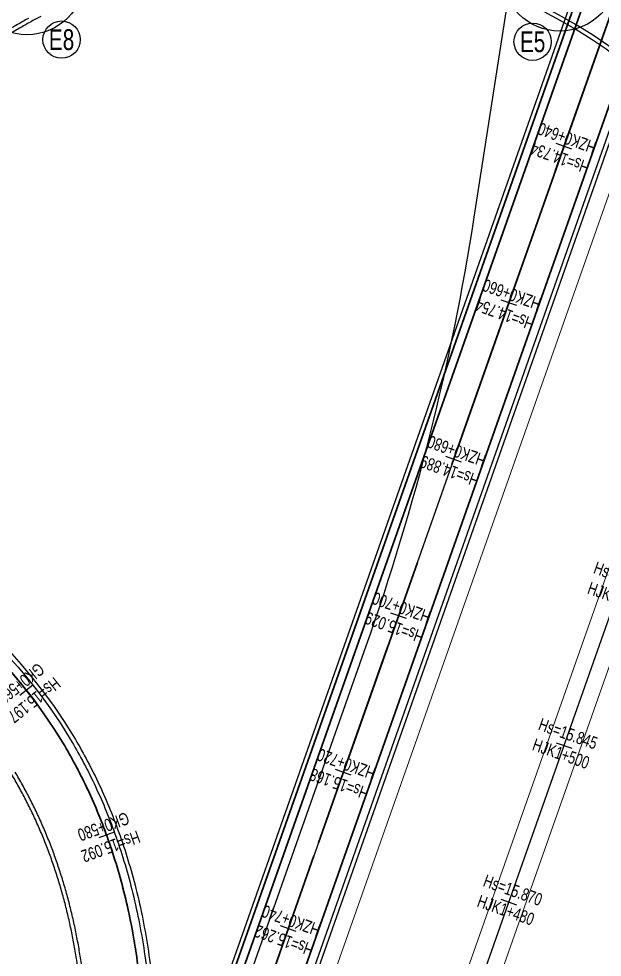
# Model space of a CAD drawing. Extents: x 0 to 558779, y 0 to 2762081.
# Drawn here: x 519851.2 to 519921.5, y 2757747.3 to 2757860.4 of the extents above; entities that cross this region are included whole.
import ezdxf
from ezdxf.enums import TextEntityAlignment as Align

# ---------------------------------------------------------------- set-up
doc = ezdxf.new("R2010")
doc.units = 0
doc.header["$LTSCALE"] = 20
doc.linetypes.add('CENTER', pattern=[2, 1.25, -0.25, 0.25, -0.25])
doc.linetypes.add('HIDDEN', pattern=[0.375, 0.25, -0.125])
for name, color, linetype in [('B-标线', 8, 'Continuous'), ('DL-中心线', 10, 'Continuous'), ('L-洛秀互通匝道边线', 140, 'Continuous'), ('L-辅路绿化带', 3, 'Continuous'), ('QL-墩号', 6, 'Continuous'), ('RD-红线', 230, 'Continuous'), ('XW_E', 7, 'Continuous'), ('XW_G', 7, 'Continuous'), ('XW_HZ（南）-海江大道左辅路', 7, 'Continuous'), ('XW_海江大道（2000坐标）', 7, 'Continuous'), ('XW_辅助', 7, 'Continuous'), ('XW_辅助2', 7, 'Continuous'), ('桩号-G', 7, 'Continuous'), ('桩号-HZ（南）-海江大道左辅路', 7, 'Continuous'), ('桩号-海江大道（2000坐标）', 7, 'Continuous'), ('设计高-G', 7, 'Continuous'), ('设计高-HZ（南）-海江大道左辅路', 7, 'Continuous'), ('设计高-地面高-G', 7, 'Continuous'), ('设计高-地面高-HZ（南）-海江大道左辅路', 7, 'Continuous'), ('设计高-地面高-海江大道（2000坐标）', 7, 'Continuous'), ('设计高-海江大道（2000坐标）', 7, 'Continuous')]:
    doc.layers.add(name, color=color, linetype=linetype)
doc.layers.add('偏心', color=4, linetype='Continuous', plot=False)
doc.styles.get("Standard").update_dxf_attribs({"font": 'fsdb_e.shx', "width": 0.7, "bigfont": 'hzdx.shx'})

msp = doc.modelspace()

# ---------------------------------------------------------------- linework, layer by layer
at = {"layer": 'B-标线', "lineweight": 35, "flags": 128}
for points in [[(519982.287, 2758043.899), (519854.496, 2757681.557, -0.0258835), (519816.205, 2757588.62, -0.0258835)], [(519983.23, 2758043.567), (519855.439, 2757681.224, -0.0468929), (519779.103, 2757515.992, -0.0431203), (519714.602, 2757424.231, 0.012242), (519690.038, 2757393.503, -0.0410864), (519616.51, 2757311.677), (519534.865, 2757234.597, 0.0025362), (519529.7, 2757229.672, 0.0025362)], [(519989.832, 2758041.238), (519862.04, 2757678.896, -0.0468929), (519785.155, 2757512.475, -0.0221172), (519753.698, 2757463.475, -0.0221172)], [(519760.111, 2757702.435, -1.0962453), (519856.517, 2757773.04, -0.0120033), (519857.958, 2757770.5, -0.0122891), (519859.346, 2757767.753, -0.0122891), (519860.636, 2757764.852, -0.0122891), (519861.821, 2757761.791, -0.0122891), (519862.891, 2757758.563, -0.0122891), (519863.837, 2757755.159, -0.0122891), (519864.647, 2757751.567, -0.0122891), (519865.309, 2757747.771, -0.0122891), (519865.807, 2757743.753, -0.0122891), (519866.125, 2757739.487, -0.0122891), (519866.239, 2757734.936, -0.0122891), (519866.122, 2757730.052, -0.0122891), (519865.733, 2757724.76, -0.0116857), (519865.061, 2757719.246, -0.010479), (519864.145, 2757713.767, -0.0092722), (519863.014, 2757708.328, -0.0080655), (519861.695, 2757702.932, -0.0068588), (519860.215, 2757697.577, -0.0056521), (519858.601, 2757692.261, -0.0044455), (519856.881, 2757686.978, -0.0032388), (519855.08, 2757681.723, -0.0020322), (519853.223, 2757676.487)]]:
    msp.add_lwpolyline(points, format="xyb", dxfattribs=at)
at = {"layer": 'B-标线', "linetype": 'HIDDEN', "lineweight": 35, "ltscale": 5, "flags": 128}
msp.add_lwpolyline([(519986.531, 2758042.403), (519858.74, 2757680.06, -0.0468929), (519782.129, 2757514.234, -0.0431203), (519717.282, 2757421.979, 0.012242), (519692.824, 2757391.385, -0.0410864), (519618.913, 2757309.132), (519537.267, 2757232.052, 0.0025362), (519532.129, 2757227.151, 0.0025362)], format="xyb", dxfattribs=at)
at = {"layer": 'DL-中心线', "linetype": 'CENTER', "lineweight": 35, "ltscale": 5, "flags": 128}
for points in [[(520012.027, 2758114.695), (519858.74, 2757680.06, -0.0468929), (519782.129, 2757514.234, -0.0431203), (519717.282, 2757421.979, 0.012242), (519692.824, 2757391.385, -0.0410864), (519618.913, 2757309.132), (519537.267, 2757232.052, 0.0918922), (519386.768, 2757026.023), (519356.074, 2756962.094, 0.021525), (519321.436, 2756881.202)], [(519736.397, 2757361.61, 0.0061166), (519747.082, 2757374.993, 0.0586686), (519871.219, 2757580.064, 0.0262277), (519898.077, 2757648.36, -0.0209051), (519927.838, 2757726.466, -0.0001215), (519928.031, 2757726.916, -0.0002431), (519928.427, 2757727.834, -0.0002431), (519928.836, 2757728.781, -0.0002431), (519929.259, 2757729.759, -0.0002431), (519929.699, 2757730.77, -0.0002431), (519930.155, 2757731.819, -0.0002431), (519930.632, 2757732.91, -0.0002431), (519931.131, 2757734.05, -0.0002431), (519931.655, 2757735.245, -0.0002431), (519932.209, 2757736.504, -0.0002431), (519932.799, 2757737.839, -0.0002431), (519933.43, 2757739.265, -0.0002431), (519934.113, 2757740.806, -0.0002431), (519934.864, 2757742.493, -0.0002296), (519935.656, 2757744.269, -0.0002025), (519936.449, 2757746.044, -0.0001755), (519937.244, 2757747.819, -0.0001485), (519938.04, 2757749.593, -0.0001215), (519938.837, 2757751.367, -0.0000945), (519939.634, 2757753.14, -0.0000675), (519940.432, 2757754.913, -0.0000405), (519941.231, 2757756.686, -0.0000135), (519942.03, 2757758.459, 0.0001929), (519942.828, 2757760.232, 0.0005787), (519943.624, 2757762.006, 0.0009645), (519944.414, 2757763.783, 0.0013503), (519945.196, 2757765.563, 0.0017361), (519945.967, 2757767.348, 0.0021219), (519946.724, 2757769.139, 0.0025077), (519947.464, 2757770.937, 0.0028935), (519948.185, 2757772.743, 0.0032793), (519948.884, 2757774.557, 0.0034722), (519949.524, 2757776.29, 0.0034722), (519950.087, 2757777.879, 0.0034722), (519950.586, 2757779.356, 0.0034722), (519951.035, 2757780.745, 0.0034722), (519951.439, 2757782.06, 0.0034722), (519951.805, 2757783.312, 0.0034722), (519952.138, 2757784.511, 0.0034722), (519952.44, 2757785.663, 0.0034722), (519952.715, 2757786.773, 0.0034722), (519952.966, 2757787.847, 0.0034722), (519953.193, 2757788.888, 0.0034722), (519953.399, 2757789.898, 0.0034722), (519953.585, 2757790.881, 0.0017361), (519953.671, 2757791.363, 0.5897382), (519858.288, 2757868.254, 0.0022321), (519857.706, 2757868.014, 0.0044643), (519856.524, 2757867.507, 0.0044643), (519855.315, 2757866.963, 0.0044643), (519854.076, 2757866.379, 0.0044643), (519852.805, 2757865.751, 0.0044643), (519851.498, 2757865.076, 0.0044643), (519850.15, 2757864.349, 0.0044643), (519848.756, 2757863.566, 0.0044643), (519847.309, 2757862.717, 0.0044643), (519845.799, 2757861.796, 0.0044643), (519844.216, 2757860.79, 0.0044643), (519842.542, 2757859.685, 0.0044643), (519840.756, 2757858.458, 0.0044643), (519838.823, 2757857.079, 0.0042163), (519836.813, 2757855.593, 0.0037203), (519834.827, 2757854.074, 0.0032242), (519832.862, 2757852.528, 0.0027282), (519830.916, 2757850.959, 0.0022321), (519828.985, 2757849.371, 0.0017361), (519827.067, 2757847.767, 0.0012401), (519825.159, 2757846.152, 0.000744), (519823.257, 2757844.53, 0.000248), (519821.358, 2757842.903), (519718.448, 2757754.691)], [(520121.076, 2757664.906), (520041.62, 2757667.866, -0.0073175), (519980.136, 2757671.059, 0.0132329), (519906.289, 2757674.018), (519853.019, 2757674.741, -0.000643), (519847.464, 2757674.821, -0.001929), (519841.909, 2757674.93, -0.003215), (519836.356, 2757675.096, -0.0045011), (519830.806, 2757675.348, -0.0057871), (519825.263, 2757675.713, -0.0070732), (519819.731, 2757676.221, -0.0083592), (519814.217, 2757676.9, -0.0096454), (519808.731, 2757677.777, -0.0109315), (519803.287, 2757678.878, -0.0115746), (519798.167, 2757680.157, -0.0115746), (519793.555, 2757681.538, -0.0115746), (519789.349, 2757683.013, -0.0115746), (519785.484, 2757684.574, -0.0115746), (519781.912, 2757686.212, -0.0115746), (519778.6, 2757687.921, -0.0115746), (519775.52, 2757689.696, -0.0115746), (519772.654, 2757691.529, -0.0115746), (519769.984, 2757693.416, -0.0115746), (519767.499, 2757695.351, -0.0115746), (519765.187, 2757697.329, -0.0115746), (519763.04, 2757699.347, -0.0115746), (519761.049, 2757701.398, -0.0057871), (519760.111, 2757702.435, -1.0962453), (519856.517, 2757773.04, -0.0120033), (519857.958, 2757770.5, -0.0122891), (519859.346, 2757767.753, -0.0122891), (519860.636, 2757764.852, -0.0122891), (519861.821, 2757761.791, -0.0122891), (519862.891, 2757758.563, -0.0122891), (519863.837, 2757755.159, -0.0122891), (519864.647, 2757751.567, -0.0122891), (519865.309, 2757747.771, -0.0122891), (519865.807, 2757743.753, -0.0122891), (519866.125, 2757739.487, -0.0122891), (519866.239, 2757734.936, -0.0122891), (519866.122, 2757730.052, -0.0122891), (519865.733, 2757724.76, -0.0116857), (519865.061, 2757719.246, -0.010479), (519864.145, 2757713.767, -0.0092722), (519863.014, 2757708.328, -0.0080655), (519861.695, 2757702.932, -0.0068588), (519860.215, 2757697.577, -0.0056521), (519858.601, 2757692.261, -0.0044455), (519856.881, 2757686.978, -0.0032388), (519855.08, 2757681.723, -0.0020322), (519853.223, 2757676.487)]]:
    msp.add_lwpolyline(points, format="xyb", dxfattribs=at)
at = {"layer": 'L-洛秀互通匝道边线', "flags": 128}
for points in [[(520002.416, 2758073.915), (519862.983, 2757678.564, -0.0468929), (519786.02, 2757511.972, -0.0221172), (519754.515, 2757462.898, -0.0221172)], [(520002.888, 2758073.748), (519863.455, 2757678.397, -0.0468929), (519786.452, 2757511.721, -0.0221172), (519754.923, 2757462.61, -0.0221172)], [(519958.597, 2757790.501, 0.5897383), (519856.4, 2757872.884, 0.0022326)], [(519958.104, 2757790.587, 0.5897384), (519856.589, 2757872.421, 0.0022324)], [(519949.239, 2757792.139, 0.5897379), (519859.987, 2757864.088, 0.0022319)], [(519948.746, 2757792.225, 0.589738), (519860.176, 2757863.625, 0.0022318)], [(519852.321, 2757860.408, 0.0044641), (519850.997, 2757859.663, 0.0044643), (519849.619, 2757858.855, 0.0044642), (519848.178, 2757857.976, 0.0044642), (519846.662, 2757857.013, 0.0044642), (519845.056, 2757855.952, 0.0044641), (519843.336, 2757854.771, 0.0044642), (519841.468, 2757853.439, 0.0042162), (519839.519, 2757851.998, 0.0037203), (519837.586, 2757850.52, 0.0032242), (519835.667, 2757849.01, 0.0027282), (519833.759, 2757847.472, 0.0022321), (519831.86, 2757845.909, 0.0017361), (519829.966, 2757844.325, 0.0012401), (519828.075, 2757842.724, 0.000744), (519826.183, 2757841.111, 0.0002481), (519824.287, 2757839.487), (519721.376, 2757751.275)], [(519853.831, 2757860.654, 0.0044642), (519852.562, 2757859.97, 0.0044642), (519851.246, 2757859.229, 0.0044642), (519849.876, 2757858.426, 0.0044642), (519848.442, 2757857.552, 0.0044641), (519846.934, 2757856.594, 0.0044642), (519845.335, 2757855.537, 0.0044641), (519843.623, 2757854.362, 0.0044641), (519841.762, 2757853.035, 0.0042162), (519839.82, 2757851.598, 0.0037203), (519837.893, 2757850.125, 0.0032242), (519835.979, 2757848.619, 0.0027282), (519834.075, 2757847.084, 0.0022321), (519832.179, 2757845.524, 0.0017361), (519830.288, 2757843.943, 0.0012401), (519828.399, 2757842.344, 0.000744), (519826.508, 2757840.731, 0.0002481), (519824.613, 2757839.107), (519721.702, 2757750.895)], [(519758.987, 2757701.442, -1.0962453), (519857.803, 2757773.811, -0.0120033), (519859.28, 2757771.209, -0.0122891), (519860.701, 2757768.396, -0.0122891), (519862.021, 2757765.427, -0.0122891), (519863.232, 2757762.298, -0.0122891), (519864.326, 2757759, -0.0122891), (519865.291, 2757755.525, -0.0122891), (519866.118, 2757751.861, -0.0122891), (519866.792, 2757747.993, -0.0122891), (519867.3, 2757743.901, -0.0122891), (519867.623, 2757739.561, -0.0122891), (519867.739, 2757734.937, -0.0122891), (519867.62, 2757729.979, -0.0090349), (519867.356, 2757726.032)], [(519759.362, 2757701.773, -1.0962453), (519857.374, 2757773.554, -0.0120033), (519858.84, 2757770.973, -0.0122891), (519860.249, 2757768.181, -0.0122891), (519861.559, 2757765.236, -0.0122891), (519862.762, 2757762.129, -0.0122891), (519863.848, 2757758.855, -0.0122891), (519864.806, 2757755.403, -0.0122891), (519865.627, 2757751.763, -0.0122891), (519866.298, 2757747.919, -0.0122891), (519866.803, 2757743.852, -0.0122891), (519867.124, 2757739.537, -0.0122891), (519867.239, 2757734.937, -0.0122891), (519867.12, 2757730.003, -0.0122891), (519866.728, 2757724.662, -0.0116857), (519866.051, 2757719.102, -0.0040421), (519865.722, 2757716.968)], [(519858.324, 2757745.74, 0.0061865), (519858.05, 2757747.54, 0.0063394), (519857.733, 2757749.328, 0.0064922), (519857.371, 2757751.102, 0.0066451), (519856.963, 2757752.862, 0.0067979), (519856.509, 2757754.606, 0.0069507), (519856.009, 2757756.333, 0.0071034), (519855.462, 2757758.04, 0.0072561), (519854.868, 2757759.726, 0.0074088), (519854.226, 2757761.39, 0.0075615), (519853.536, 2757763.03, 0.0077142), (519852.799, 2757764.644, 0.0078668), (519852.014, 2757766.23, 0.0080194), (519851.18, 2757767.786, 0.0081682), (519850.3, 2757769.309)], [(519858.819, 2757745.808, 0.0061865), (519858.544, 2757747.621, 0.0063394), (519858.224, 2757749.421, 0.0064922), (519857.859, 2757751.209, 0.0066451), (519857.449, 2757752.982, 0.0067979), (519856.992, 2757754.739, 0.0069507), (519856.487, 2757756.479, 0.0071034), (519855.936, 2757758.199, 0.0072561), (519855.337, 2757759.899, 0.0074088), (519854.69, 2757761.577, 0.0075615), (519853.994, 2757763.231, 0.0077142), (519853.25, 2757764.859, 0.0078668), (519852.458, 2757766.459, 0.0080194), (519851.617, 2757768.029, 0.0081682), (519850.729, 2757769.567, 0.0081682)]]:
    msp.add_lwpolyline(points, format="xyb", dxfattribs=at)
for points in [[(519957.281, 2757972.997), (519866.88, 2757716.672)], [(519956.798, 2757973.13), (519869.489, 2757725.573)]]:
    msp.add_lwpolyline(points, dxfattribs=at)
at = {"layer": 'L-辅路绿化带', "lineweight": 0, "flags": 128}
for points in [[(519375.907, 2756956.026, -0.0968453), (519606.732, 2757263.593, 0.1251069), (519879.487, 2757672.743), (520150.421, 2758440.955)], [(519379.531, 2756954.334, -0.0968312), (519609.412, 2757260.623, 0.1251069), (519883.259, 2757671.413), (520154.193, 2758439.624)], [(519717.012, 2757404.758, 0.0795103), (519865.341, 2757677.732), (520044.663, 2758186.185)]]:
    msp.add_lwpolyline(points, format="xyb", dxfattribs=at)
at = {"layer": 'QL-墩号'}
for centre in [(519856.324, 2757857.857), (519913.116, 2757857.6)]:
    msp.add_circle(centre, 2.25, dxfattribs=at)
at = {"layer": 'RD-红线'}
msp.add_lwpolyline([(519915.743, 2757898.867), (519906.039, 2757836.459, -0.0462359), (519893.017, 2757784.738), (519856.393, 2757680.894, -0.0300775), (519810.912, 2757573.079, -0.1370733), (519760.926, 2757517.424, 0.1684617), (519634.308, 2757357.75, -0.12053)], format="xyb", dxfattribs=at)
at = {"layer": 'XW_E', "color": 2}
msp.add_arc((519884.721, 2757803.437), 70, 350.06772, 112.18563, dxfattribs=at)
msp.add_arc((519884.721, 2757803.437), 70, 350.06772, 112.18563, dxfattribs=at)
at = {"layer": 'XW_G', "color": 6, "flags": 128}
msp.add_lwpolyline([(519856.517, 2757773.04, -0.0003251), (519856.557, 2757772.973, -0.0015949), (519856.753, 2757772.643, -0.0065001), (519857.537, 2757771.273, -0.0064864), (519858.294, 2757769.864, -0.0063864), (519859.016, 2757768.437, -0.0062864), (519859.701, 2757766.992, -0.0061864), (519860.349, 2757765.53, -0.0060864), (519860.962, 2757764.053, -0.0059864), (519861.539, 2757762.561, -0.0058864), (519862.08, 2757761.056, -0.0057864), (519862.586, 2757759.539, -0.0056864), (519863.057, 2757758.011, -0.0055864), (519863.493, 2757756.472, -0.0054864), (519863.895, 2757754.924, -0.0053864), (519864.264, 2757753.368, -0.0052864), (519864.599, 2757751.804, -0.0051864), (519864.901, 2757750.233, -0.0050864), (519865.171, 2757748.657, -0.0049864), (519865.41, 2757747.076, -0.0048864)], format="xyb", dxfattribs=at)
msp.add_lwpolyline([(519856.517, 2757773.04, -0.0003251), (519856.557, 2757772.973, -0.0015949), (519856.753, 2757772.643, -0.0065001), (519857.537, 2757771.273, -0.0064864), (519858.294, 2757769.864, -0.0063864), (519859.016, 2757768.437, -0.0062864), (519859.701, 2757766.992, -0.0061864), (519860.349, 2757765.53, -0.0060864), (519860.962, 2757764.053, -0.0059864), (519861.539, 2757762.561, -0.0058864), (519862.08, 2757761.056, -0.0057864), (519862.586, 2757759.539, -0.0056864), (519863.057, 2757758.011, -0.0055864), (519863.493, 2757756.472, -0.0054864), (519863.895, 2757754.924, -0.0053864), (519864.264, 2757753.368, -0.0052864), (519864.599, 2757751.804, -0.0051864), (519864.901, 2757750.233, -0.0050864), (519865.171, 2757748.657, -0.0049864), (519865.41, 2757747.076, -0.0048864)], format="xyb", dxfattribs=at)
at = {"layer": 'XW_G', "color": 2}
msp.add_arc((519805.065, 2757742.173), 60, 30.96019, 221.47533, dxfattribs=at)
msp.add_arc((519805.065, 2757742.173), 60, 30.96019, 221.47533, dxfattribs=at)
at = {"layer": 'XW_HZ（南）-海江大道左辅路', "color": 4}
msp.add_line((520012.027, 2758114.695), (519858.74, 2757680.06), dxfattribs=at)
msp.add_line((520012.027, 2758114.695), (519858.74, 2757680.06), dxfattribs=at)
at = {"layer": 'XW_海江大道（2000坐标）', "color": 4}
msp.add_line((519881.373, 2757672.078), (520152.307, 2758440.289), dxfattribs=at)
msp.add_line((519881.373, 2757672.078), (520152.307, 2758440.289), dxfattribs=at)
at = {"layer": 'XW_辅助', "color": 6, "flags": 128}
msp.add_lwpolyline([(519856.517, 2757773.04, -0.0003251), (519856.557, 2757772.973, -0.0015949), (519856.753, 2757772.643, -0.0065001), (519857.537, 2757771.273, -0.0064864), (519858.294, 2757769.864, -0.0063864), (519859.016, 2757768.437, -0.0062864), (519859.701, 2757766.992, -0.0061864), (519860.349, 2757765.53, -0.0060864), (519860.962, 2757764.053, -0.0059864), (519861.539, 2757762.561, -0.0058864), (519862.08, 2757761.056, -0.0057864), (519862.586, 2757759.539, -0.0056864), (519863.057, 2757758.011, -0.0055864), (519863.493, 2757756.472, -0.0054864), (519863.895, 2757754.924, -0.0053864), (519864.264, 2757753.368, -0.0052864), (519864.599, 2757751.804, -0.0051864), (519864.901, 2757750.233, -0.0050864), (519865.171, 2757748.657, -0.0049864), (519865.41, 2757747.076, -0.0048864)], format="xyb", dxfattribs=at)
msp.add_lwpolyline([(519856.517, 2757773.04, -0.0003251), (519856.557, 2757772.973, -0.0015949), (519856.753, 2757772.643, -0.0065001), (519857.537, 2757771.273, -0.0064864), (519858.294, 2757769.864, -0.0063864), (519859.016, 2757768.437, -0.0062864), (519859.701, 2757766.992, -0.0061864), (519860.349, 2757765.53, -0.0060864), (519860.962, 2757764.053, -0.0059864), (519861.539, 2757762.561, -0.0058864), (519862.08, 2757761.056, -0.0057864), (519862.586, 2757759.539, -0.0056864), (519863.057, 2757758.011, -0.0055864), (519863.493, 2757756.472, -0.0054864), (519863.895, 2757754.924, -0.0053864), (519864.264, 2757753.368, -0.0052864), (519864.599, 2757751.804, -0.0051864), (519864.901, 2757750.233, -0.0050864), (519865.171, 2757748.657, -0.0049864), (519865.41, 2757747.076, -0.0048864)], format="xyb", dxfattribs=at)
at = {"layer": 'XW_辅助2', "color": 2}
msp.add_arc((519805.065, 2757742.173), 60, 35.32798, 221.47533, dxfattribs=at)
at = {"layer": '偏心'}
for centre in [(519916.388, 2757865.864), (519852.15, 2757865.416)]:
    msp.add_circle(centre, 6.978, dxfattribs=at)
at = {"layer": '设计高-地面高-G'}
for p, q in [((519852.879, 2757780.052), (519851.312, 2757778.81)), ((519862.681, 2757762.352), (519860.801, 2757761.669))]:
    msp.add_line(p, q, dxfattribs=at)
at = {"layer": '设计高-地面高-HZ（南）-海江大道左辅路'}
for p, q in [((519917.854, 2757844.667), (519915.967, 2757845.332)), ((519911.202, 2757825.805), (519909.315, 2757826.471)), ((519904.549, 2757806.944), (519902.663, 2757807.609)), ((519897.897, 2757788.083), (519896.011, 2757788.748)), ((519891.245, 2757769.221), (519889.359, 2757769.887)), ((519884.593, 2757750.36), (519882.707, 2757751.025))]:
    msp.add_line(p, q, dxfattribs=at)
at = {"layer": '设计高-地面高-海江大道（2000坐标）'}
for p, q in [((519915.948, 2757773.119), (519917.834, 2757772.454)), ((519909.296, 2757754.257), (519911.182, 2757753.592))]:
    msp.add_line(p, q, dxfattribs=at)

# ---------------------------------------------------------------- texts
at = {"layer": 'QL-墩号', "width": 0.75}
for s, p in [('E8', (519856.324, 2757857.857)), ('E5', (519913.116, 2757857.6))]:
    msp.add_text(s, height=2.5, dxfattribs=at).set_placement(p, align=Align.MIDDLE_CENTER)
at = {"layer": '桩号-G', "width": 0.75}
for s, rotation, p in [('GK0+560', 218.38673, (519851.909, 2757779.666)), ('GK0+580', 199.95744, (519861.639, 2757762.293))]:
    msp.add_text(s, height=1.5, rotation=rotation, dxfattribs=at).set_placement(p, align=Align.TOP_CENTER)
at = {"layer": '桩号-HZ（南）-海江大道左辅路', "width": 0.75}
for s, p in [('HZK0+640', (519917.01, 2757845.282)), ('HZK0+660', (519910.358, 2757826.421)), ('HZK0+680', (519903.706, 2757807.56)), ('HZK0+700', (519897.054, 2757788.698)), ('HZK0+720', (519890.402, 2757769.837)), ('HZK0+740', (519883.75, 2757750.975))]:
    msp.add_text(s, height=1.5, rotation=160.57319, dxfattribs=at).set_placement(p, align=Align.TOP_CENTER)
at = {"layer": '桩号-海江大道（2000坐标）', "width": 0.75}
for s, p in [('HJK1+520', (519923.443, 2757791.365)), ('HJK1+500', (519916.791, 2757772.503)), ('HJK1+480', (519910.139, 2757753.642))]:
    msp.add_text(s, height=1.5, rotation=340.57319, dxfattribs=at).set_placement(p, align=Align.TOP_CENTER)
at = {"layer": '设计高-G', "width": 0.75}
for s, rotation, p in [('Hs=15.197', 218.38673, (519852.282, 2757779.196)), ('Hs=15.092', 199.95744, (519861.844, 2757761.729))]:
    msp.add_text(s, height=1.5, rotation=rotation, dxfattribs=at).set_placement(p, align=Align.BOTTOM_CENTER)
at = {"layer": '设计高-HZ（南）-海江大道左辅路', "width": 0.75}
for s, p in [('Hs=14.734', (519916.811, 2757844.716)), ('Hs=14.754', (519910.159, 2757825.855)), ('Hs=14.889', (519903.507, 2757806.994)), ('Hs=15.029', (519896.855, 2757788.132)), ('Hs=15.168', (519890.203, 2757769.271)), ('Hs=15.262', (519883.55, 2757750.41))]:
    msp.add_text(s, height=1.5, rotation=160.57319, dxfattribs=at).set_placement(p, align=Align.BOTTOM_CENTER)
at = {"layer": '设计高-海江大道（2000坐标）', "width": 0.75}
for s, p in [('Hs=15.762', (519923.643, 2757791.93)), ('Hs=15.845', (519916.991, 2757773.069)), ('Hs=15.870', (519910.339, 2757754.208))]:
    msp.add_text(s, height=1.5, rotation=340.57319, dxfattribs=at).set_placement(p, align=Align.BOTTOM_CENTER)

doc.saveas('drawing.dxf')
